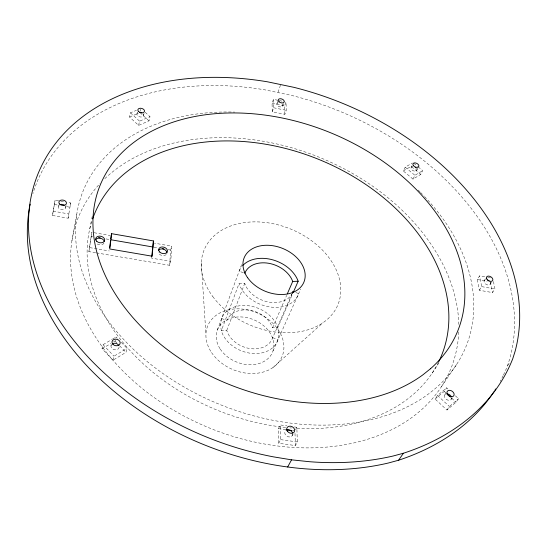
<?xml version="1.0" encoding="UTF-8"?>
<svg xmlns="http://www.w3.org/2000/svg" width="547" height="547" viewBox="0 0 547 547"><rect width="100%" height="100%" fill="white"/><g stroke="black" fill="none" stroke-linecap="round" stroke-linejoin="round"><path stroke-width="0.41" stroke-dasharray="2.73 2.05" d="M96.463 252.892L169.604 265.288L170.739 261.418L171.792 246.184L154.555 243.196M169.604 265.288L170.671 250.068L171.792 246.184M95.622 252.748L88.894 251.613L91.834 232.331L110.33 235.531M88.894 251.613L91.834 232.331M221.617 318.491L226.964 320.494A24.444 18.55 22.2 0 1 249.794 310.245A24.444 18.55 22.2 0 1 272.536 327.81L277.773 327.509A30.147 22.878 22.2 0 0 249.76 305.93A30.147 22.878 22.2 0 0 221.617 318.491L220.462 324.419L221.316 330.723A30.147 22.878 22.2 0 0 249.671 353.13A30.147 22.878 22.2 0 0 278.026 339.694L278.881 333.732L277.773 327.509L292.399 294.341M53.148 211.176L68.874 213.945L68.143 218.212L52.478 215.463L55.09 200.188L60.006 201.064M52.478 215.463L55.09 200.188M58.201 206.376L58.433 204.934M68.143 218.212L70.659 202.964L67.384 202.376M65.715 207.71L66.078 205.549M70.659 202.964L69.92 207.231L65.845 206.506M71.951 240.837L76.785 214.062M89.79 228.749L91.595 219.586M91.759 218.752L92.252 216.256M145.16 112.258L149.994 116.675L149.016 120.86L138.596 125.379L129.55 117.024L130.453 112.805L136.442 110.282M136.921 114.091L137.386 111.964M140.305 111.191L140.777 109.092M138.596 125.379L139.54 121.174L149.994 116.675M143.553 115.403L144.032 113.284M121.29 342.374L127.061 348.343L125.974 352.35L112.976 360.199L102.029 348.733L103 344.692L111.732 339.564M110.973 345.902L111.383 344.275M113.619 341.896L115.068 341.041L116.094 337L117.249 338.196M112.976 360.199L114.008 356.186L127.061 348.343M151.957 256.858L151.608 258.163L170.739 261.418M503.486 374.948A276.768 195.97 21 0 0 507.541 365.669L509.9 358.271A252.687 180.004 22.2 0 0 291.025 95.274L264.946 89.852A252.687 180.004 22.2 0 0 32.929 193.617M284.843 114.316L284.577 105.92L285.992 101.954L286.272 110.35L284.843 114.316L272.235 111.752L272.071 103.356L273.438 99.363L278.464 100.402M278.013 92.286L280.495 85.1M272.235 111.752L273.616 107.759L273.438 99.363M276.898 103.718L277.739 101.311M282.772 105.961L283.626 103.561M217.364 329.964L242.041 263.442M292.447 293.007A25.784 18.714 22.2 0 1 268.044 301.923A25.784 18.714 22.2 0 1 244.748 283.36L239.046 283.585L221.316 330.723L226.759 330.415A24.444 18.55 22.2 0 0 249.719 348.514A24.444 18.55 22.2 0 0 272.693 337.69L292.023 293.801M226.759 330.415L244.748 283.36M272.536 327.81L286.649 295.359M273.021 350.873L300.679 289.096M418.181 166.89L422.701 170.65L420.759 174.411L412.992 179.101L403.31 170.979L405.197 167.184L412.308 163.006M294.361 426.927L296.843 427.275L297.329 441.942L295.394 445.566L278.744 443.275L278.45 428.616L280.296 424.944L286.915 425.874M411.235 167.334L412 165.809M416.698 170.514L417.86 168.23M412.992 179.101L414.92 175.327L422.701 170.65M278.744 443.275L280.604 439.631L280.296 424.944M292.289 435.658L293.062 434.188M296.843 427.275L294.929 430.927L292.454 430.585M493.435 281.514L494.939 288.966L492.532 292.577L479.336 290.266L477.305 279.503L479.63 275.866L487.021 277.179M484.266 280.618L485.456 278.785M479.336 290.266L481.688 286.635L479.63 275.866M490.262 284.173L491.459 282.348M432.178 373.129L439.173 362.497M441.504 386.613L456.834 364.097M455.419 395.83L458.55 398.688L456.041 402.209L446.961 410.011L435.077 399.043L437.504 395.488L446.667 387.823L447.918 388.972M435.077 399.043L444.219 391.378L446.667 387.823M444.725 395.037L445.962 393.252M451.384 399.146L452.219 397.956M446.961 410.011L449.456 406.489L458.55 398.688M507.541 365.669L509.448 363.099M272.994 367.536L322.983 322.751M102.029 348.733L110.72 343.605M403.31 170.979L411.118 166.37L420.759 174.411M112.456 339.14L116.094 337M129.55 117.024L138.5 113.229M280.604 439.631L297.329 441.942M278.45 428.616L285.869 429.655M89.701 247.62L109.297 250.957M91.034 236.331L92.71 236.619M106.125 238.936L110.316 239.654M153.905 247.176L158.097 247.9M168.155 249.63L170.671 250.068M54.42 204.482L59.315 205.351M477.305 279.503L487.124 281.247M481.688 286.635L494.939 288.966M60.826 201.207L64.102 201.795M487.842 277.329L491.944 278.061M273.616 107.759L286.272 110.35M279.298 100.573L284.317 101.605M272.071 103.356L284.577 105.92M272.693 337.69L278.026 339.694M243.401 272.762L239.176 271.162A31.801 23.083 22.2 0 1 241.822 266.574M295.845 292.549L298.655 293.609A31.801 23.083 22.2 0 1 269.138 306.819A31.801 23.083 22.2 0 1 239.046 283.585M413.662 163.129L417.539 166.35M405.197 167.184L414.92 175.327M139.991 112.593L149.016 120.86M444.219 391.378L446.085 393.088M451.685 398.216L456.041 402.209M130.453 112.805L139.54 121.174M437.504 395.488L449.456 406.489M115.068 341.041L116.791 342.825M119.663 345.8L125.974 352.35M103 344.692L114.008 356.186M490.392 281.828L492.532 292.577M201.296 262.957L205.925 334.258M295.004 433.368L295.394 445.566M503.11 375.714A276.768 195.97 21 0 1 500.204 381.348M424.581 196.599A206.643 146.548 22.2 0 1 382.893 416.479A206.643 146.548 22.2 0 1 93.715 298.211A206.643 146.548 22.2 0 1 218.103 112.156M218.923 112.121A206.643 146.548 22.2 0 1 234.745 112.101M418.188 190.082A206.643 146.548 22.2 0 1 419.966 191.84M420.547 192.428A206.643 146.548 22.2 0 1 424.014 195.997M458.735 331.933A201.029 146.07 22.2 0 1 208.318 427.535A201.029 146.07 22.2 0 1 100.08 183.45M104.805 178.678A201.029 146.07 22.2 0 1 320.597 157.823A201.029 146.07 22.2 0 1 458.796 324.385M438.523 362.176A187.402 135.259 22.2 0 1 295.763 428.274M291.565 427.986A187.402 135.259 22.2 0 1 289.883 427.85M285.657 427.446A187.402 135.259 22.2 0 1 91.65 221.884M104.005 243.066A4.561 3.296 12.2 0 1 100.525 244.844A4.561 3.296 12.2 0 1 96.286 243.244M166.185 254.533A4.472 3.248 15.8 0 1 161.686 255.394A4.472 3.248 15.8 0 1 158.206 252.365M65.428 206.301A3.815 2.673 10.5 0 1 64.026 209.494A3.815 2.673 10.5 0 1 59.192 208.639A3.815 2.673 10.5 0 1 58.932 205.152M142.746 113.68A3.391 2.167 14.7 0 1 142.418 116.743A3.391 2.167 14.7 0 1 137.721 115.814A3.391 2.167 14.7 0 1 138.063 112.75M281.937 103.855A3.145 1.928 20.1 0 1 281.821 106.788A3.145 1.928 20.1 0 1 277.391 105.489A3.145 1.928 20.1 0 1 278.279 102.788M416.37 168.353A3.179 1.962 25.7 0 1 415.515 171.129A3.179 1.962 25.7 0 1 411.282 169.112A3.179 1.962 25.7 0 1 412.882 166.685M490.187 282.266A3.48 2.263 31 0 1 488.574 285.042A3.48 2.263 31 0 1 484.334 282.525A3.48 2.263 31 0 1 485.955 279.756M451.617 397.635A3.918 2.824 34.5 0 1 449.142 400.315A3.918 2.824 34.5 0 1 444.855 397.669A3.918 2.824 34.5 0 1 445.86 394.086M292.768 433.969A4.164 3.364 28.9 0 1 287.339 436.458A4.164 3.364 28.9 0 1 285.896 430.53M119.137 347.14A4.137 3.268 12.7 0 1 113.653 349.512A4.137 3.268 12.7 0 1 111.704 344.357M211.552 352.548A40.198 30.837 22.2 0 0 279.086 361.724A40.198 30.837 22.2 0 0 244.071 309.267A40.198 30.837 22.2 0 0 211.552 352.548M212.776 296.549A72.286 52.129 22.2 0 0 333.383 312.781A72.286 52.129 22.2 0 0 266.881 222.663A72.286 52.129 22.2 0 0 212.776 296.549M220.27 349.095A29.743 22.817 22.2 0 0 270.239 356.159A29.743 22.817 22.2 0 0 244.618 317.26A29.743 22.817 22.2 0 0 220.27 349.095"/><path stroke-width="0.82" d="M151.751 256.468L153.44 240.947L111.615 233.678L111.321 235.012M153.44 240.947L152.134 256.201L109.742 248.967L111.615 233.678M109.694 247.743L110.583 240.502M110.774 238.895L111.171 235.682M287.319 293.814L292.7 281.452L298.177 281.233L293.418 292.03M292.358 293.028L293.042 291.489A25.784 18.714 22.2 0 1 292.447 293.007M287.66 466.994L291.558 459.836L309.493 461.709A254.895 180.175 22.2 0 0 393.177 456L403.419 453.244A279.182 196.141 21 0 0 512.792 358.606L515.137 351.195A254.895 180.175 22.2 0 0 293.876 87.329L267.613 81.831A254.895 180.175 22.2 0 0 28.485 225.836A254.895 180.175 22.2 0 0 273.459 456.861L291.558 459.836M29.743 206.622A252.687 180.004 22.2 0 0 132.538 405.587A252.687 180.004 22.2 0 0 388.432 462.994L398.592 460.225L403.419 453.244M286.69 429.771L291.633 430.468M98.583 237.63L100.258 237.918M111.157 239.798L153.064 247.032M162.288 248.618L163.963 248.912M447.33 394.23L450.441 397.081M29.9 205.795A252.687 180.004 22.2 0 1 30.242 204.14M495.746 388.944A276.768 195.97 21 0 1 494.878 390.305M493.989 391.659A276.768 195.97 21 0 1 398.592 460.225M92.628 218.909A187.402 135.259 22.2 0 1 319.769 159.82A187.402 135.259 22.2 0 1 438.872 361.471M244.81 273.288A25.784 18.714 22.2 0 1 268.584 263.271A25.784 18.714 22.2 0 1 292.7 281.452M242.827 265.425A31.801 23.083 22.2 0 1 272.967 259.914A31.801 23.083 22.2 0 1 298.177 281.233M95.547 239.88A4.561 3.296 12.2 0 1 100.204 238.205A4.561 3.296 12.2 0 1 104.224 241.371M158.343 250.676A4.472 3.248 15.8 0 1 163.334 249.117A4.472 3.248 15.8 0 1 166.897 253.001M60.471 204.434A3.815 2.673 10.5 0 1 64.218 205.098M139.608 112.484A3.391 2.167 14.7 0 1 141.324 112.826M415.166 167.348A3.179 1.962 25.7 0 1 415.836 167.813M487.589 280.05A3.48 2.263 31 0 1 489.141 280.967M446.673 393.902A3.918 2.824 34.5 0 1 451.371 396.794M286.703 430.086A4.164 3.364 28.9 0 1 292.611 433.039M112.422 343.783A4.137 3.268 12.7 0 1 118.767 345.43M430.455 368.76L422.995 374.757A193.07 135.67 22.2 0 1 106.562 278.238A193.07 135.67 22.2 0 1 300.385 122.391A193.07 135.67 22.2 0 1 430.455 368.76M247.668 277.76A32.266 23.118 22.2 0 0 301.534 286.177A32.266 23.118 22.2 0 0 272.96 245.74A32.266 23.118 22.2 0 0 247.668 277.76M96.716 241.254A4.574 3.303 12.2 0 0 104.436 241.063A4.574 3.303 12.2 0 0 99.431 236.113A4.574 3.303 12.2 0 0 96.716 241.254M159.786 252.085A4.479 3.248 15.9 0 0 167.245 251.866A4.479 3.248 15.9 0 0 162.151 246.95A4.479 3.248 15.9 0 0 159.786 252.085M59.685 204.127A3.829 2.673 10.5 0 0 66.194 204.058A3.829 2.673 10.5 0 0 62.112 200.011A3.829 2.673 10.5 0 0 59.685 204.127M138.671 111.581A3.405 2.167 14.7 0 0 144.34 111.711A3.405 2.167 14.7 0 0 140.545 108.244A3.405 2.167 14.7 0 0 138.671 111.581M279.141 101.817A3.152 1.928 20.1 0 0 284.194 101.954A3.152 1.928 20.1 0 0 280.399 98.727A3.152 1.928 20.1 0 0 279.141 101.817M413.477 165.693A3.193 1.956 25.6 0 0 418.64 166.712A3.193 1.956 25.6 0 0 415.556 162.958A3.193 1.956 25.6 0 0 413.477 165.693M486.714 278.874A3.501 2.263 30.9 0 0 492.259 280.967A3.501 2.263 30.9 0 0 489.968 276.385A3.501 2.263 30.9 0 0 486.714 278.874M447.207 393.833A3.932 2.824 34.4 0 0 453.422 396.158A3.932 2.824 34.4 0 0 450.995 390.606A3.932 2.824 34.4 0 0 447.207 393.833M287.271 431.022A4.185 3.371 28.8 0 0 294.218 431.98A4.185 3.371 28.8 0 0 290.573 426.202A4.185 3.371 28.8 0 0 287.271 431.022M112.949 344.337A4.157 3.275 12.8 0 0 119.964 343.906A4.157 3.275 12.8 0 0 115.362 339.154A4.157 3.275 12.8 0 0 112.949 344.337"/></g></svg>
